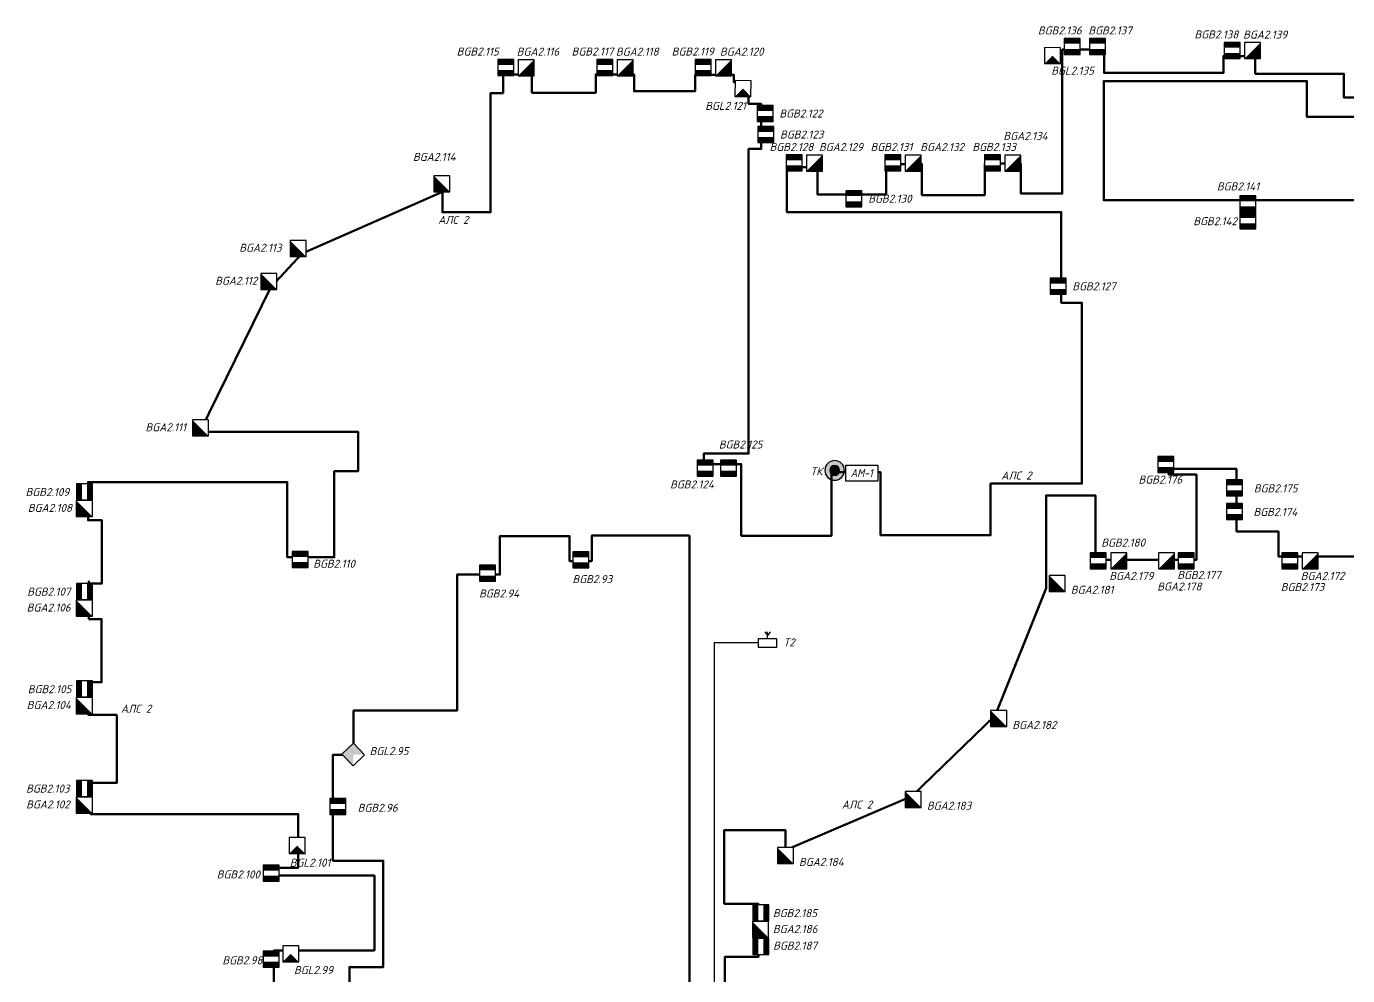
# Model space of a CAD drawing. Extents: x -72636 to 8142370, y -29900 to 852868.
# Drawn here: x 242189 to 283459, y 256697 to 286345 of the extents above; entities that cross this region are included whole.
import ezdxf
from ezdxf.enums import TextEntityAlignment as Align

# ---------------------------------------------------------------- set-up
doc = ezdxf.new("R2010")
doc.units = 0
doc.header["$LTSCALE"] = 100
doc.header["$PDMODE"] = 1
doc.header["$PDSIZE"] = 200
for name, color, linetype in [('!!ВОК', 30, 'Continuous'), ('003_ОС', 170, 'Continuous'), ('ODG - ПС', 1, 'Continuous'), ('ODG - Текст', 7, 'Continuous'), ('RC-Позиционные_обозначения', 7, 'Continuous')]:
    doc.layers.add(name, color=color, linetype=linetype)
doc.layers.add('ODG - СОТС', color=7, linetype='Continuous', true_color=0xff5800)
for name, color, linetype, lineweight in [('RC-Извещатели_охранные', 5, 'Continuous', 30), ('RC-Прочее_оборудование', 1, 'Continuous', 30), ('текст', 7, 'Continuous', 13)]:
    doc.layers.add(name, color=color, linetype=linetype, lineweight=lineweight)
doc.styles.add('ISOCPEUR', font='isocpeui.ttf', dxfattribs={"height": 250})
doc.linetypes.add('ограждение1', pattern='A,0.25,-0.1,[133,ltypeshp.shx,S=0.1,R=0,X=-0.1,Y=0],-0.1,1', length=1.45)

# ---------------------------------------------------------------- blocks, each defined once
blk = doc.blocks.new('RC-UGO-IOPPA-01')
blk.add_wipeout([(2.5, -2.5), (2.5, 2.5), (-2.5, 2.5), (-2.5, -2.5)]).dxf.layer = 'RC-Извещатели_охранные'
blk.add_wipeout([(-2.5, -2.5), (-2.5, 2.5), (2.5, 2.5), (2.5, -2.5)]).dxf.layer = 'RC-Извещатели_охранные'
at = {"layer": 'RC-Извещатели_охранные'}
h = blk.add_hatch(color=256, dxfattribs=at)
h.dxf.hatch_style = 1
h.paths.add_polyline_path([(2.5, -2.5), (2.5, 2.5), (0, 0)])
blk.add_lwpolyline([(-2.5, -2.5), (2.5, -2.5), (2.5, 2.5), (-2.5, 2.5)], close=True, dxfattribs=at)
at = {"layer": 'RC-Извещатели_охранные', "style": 'ISOCPEUR'}
blk.add_attdef('PSTN', text='', height=2.5, dxfattribs=at).set_placement((0.98, 2.6), align=Align.BOTTOM_LEFT)
blk = doc.blocks.new('A$C965ac34c')
at = {"layer": '003_ОС', "color": 3, "lineweight": 30, "ltscale": 100}
for points in [[(197, 489), (280, 376)], [(280, 284), (280, 489)], [(363, 489), (280, 376)]]:
    blk.add_lwpolyline(points, dxfattribs=at)
blk.add_lwpolyline([(0, 284), (560, 284), (560, 0), (0, 0)], close=True, dxfattribs=at)
blk = doc.blocks.new('RC-UGO-IOZ-02')
blk.add_wipeout([(2.5, -2.5), (2.5, 2.5), (-2.5, 2.5), (-2.5, -2.5)]).dxf.layer = 'RC-Извещатели_охранные'
blk.add_wipeout([(-2.5, -2.5), (-2.5, 2.5), (2.5, 2.5), (2.5, -2.5)]).dxf.layer = 'RC-Извещатели_охранные'
at = {"layer": 'RC-Извещатели_охранные'}
h = blk.add_hatch(color=256, dxfattribs=at)
h.dxf.hatch_style = 1
h.paths.add_polyline_path([(2.5, -2.5), (2.5, 2.5), (0, 0), (-2.5, -2.5)])
blk.add_lwpolyline([(-2.5, -2.5), (2.5, -2.5), (2.5, 2.5), (-2.5, 2.5)], close=True, dxfattribs=at)
at = {"layer": 'RC-Извещатели_охранные', "color": 7, "style": 'ISOCPEUR', "width": 0.8}
blk.add_attdef('PSTN', text='', height=2.5, dxfattribs=at).set_placement((0.98, 2.6), align=Align.BOTTOM_LEFT)
blk = doc.blocks.new('RC-UGO-IOM-02')
at = {"layer": 'RC-Извещатели_охранные'}
blk.add_point((0, 0), dxfattribs=at)
blk.add_wipeout([(2.5, -2.5), (2.5, 2.5), (-2.5, 2.5), (-2.5, -2.5)]).dxf.layer = 'RC-Извещатели_охранные'
blk.add_wipeout([(-2.5, -2.5), (-2.5, 2.5), (2.5, 2.5), (2.5, -2.5)]).dxf.layer = 'RC-Извещатели_охранные'
h = blk.add_hatch(color=256, dxfattribs=at)
h.dxf.hatch_style = 1
h.paths.add_polyline_path([(2.5, 0.8), (2.5, 2.51), (-2.5, 2.5), (-2.5, 0.8)])
h = blk.add_hatch(color=256, dxfattribs=at)
h.dxf.hatch_style = 1
h.paths.add_polyline_path([(2.5, -2.5), (2.5, -0.79), (-2.5, -0.8), (-2.5, -2.5)])
blk.add_lwpolyline([(-2.5, -2.5), (2.5, -2.5), (2.5, 2.5), (-2.5, 2.5)], close=True, dxfattribs=at)
at = {"layer": 'RC-Извещатели_охранные', "style": 'ISOCPEUR'}
blk.add_attdef('PSTN', text='', height=2.5, dxfattribs=at).set_placement((0.98, 2.6), align=Align.BOTTOM_LEFT)
blk = doc.blocks.new('RC-UGO-IOPO-02')
blk.add_wipeout([(2.5, -2.5), (2.5, 2.5), (-2.5, 2.5), (-2.5, -2.5)])
blk.add_wipeout([(-2.5, -2.5), (-2.5, 2.5), (2.5, 2.5), (2.5, -2.5)])
h = blk.add_hatch(color=256)
h.dxf.hatch_style = 1
h.paths.add_polyline_path([(2.5, -2.5), (0, 0), (2.5, 2.5), (-2.5, 2.5), (-2.5, -2.5)])
blk.add_lwpolyline([(-2.5, -2.5), (2.5, -2.5), (2.5, 2.5), (-2.5, 2.5)], close=True)
at = {"style": 'ISOCPEUR'}
blk.add_attdef('PSTN', text='', height=2.5, dxfattribs=at).set_placement((0.98, 2.6), align=Align.BOTTOM_LEFT)
blk = doc.blocks.new('*U34')
at = {"layer": 'ODG - ПС'}
h = blk.add_hatch(color=20, dxfattribs=at)
h.dxf.hatch_style = 1
h.set_gradient(color1=(255, 88, 0), color2=(255, 96, 10), one_color=1, tint=0.52, name='CYLINDER')
h.paths.add_polyline_path([(75, 0, 1), (-75, 0, 1)])
at = {"layer": 'ODG - СОТС', "lineweight": 30}
h = blk.add_hatch(color=7, dxfattribs=at)
h.dxf.hatch_style = 1
h.set_gradient(color1=(255, 255, 255), one_color=1, tint=1, name='INVCYLINDER')
h.paths.add_polyline_path([(-150, 0, 1), (150, 0, 1)])
h.paths.add_polyline_path([(75, 0, -1), (-75, 0, -1)], flags=16)
for radius in [150, 75]:
    blk.add_circle((0, 0), radius, dxfattribs=at)
at = {"layer": 'ODG - Текст', "style": 'ISOCPEUR', "oblique": 15, "width": 0.8}
blk.add_attdef('НОМЕР', text='', height=250, dxfattribs=at).set_placement((0, 325), align=Align.MIDDLE_CENTER)
blk = doc.blocks.new('RC-UGO-AM-01')
blk.add_wipeout([(-4.99, 2.5), (4.99, 2.5), (4.99, -2.5), (-4.99, -2.49)])
blk.add_point((0, 0))
blk.add_wipeout([(4.99, 2.5), (4.99, -2.5), (-4.99, -2.5), (-4.99, 2.5)])
blk.add_wipeout([(-4.99, -2.5), (-4.99, 2.5), (4.99, 2.5), (4.99, -2.5)])
blk.add_lwpolyline([(-4.99, 2.5), (4.99, 2.5), (4.99, -2.5), (-4.99, -2.5), (-4.99, 2.5)], close=True)
blk.add_lwpolyline([(-4.99, 2.5), (-4.99, 2.5)])
blk.add_lwpolyline([(-4.99, 2.5), (-4.99, 2.5)])
at = {"ltscale": 100, "style": 'ISOCPEUR', "width": 0.9}
blk.add_text('АМ-1', height=2.5, dxfattribs=at).set_placement((0, 0), align=Align.MIDDLE)
at = {"style": 'ISOCPEUR'}
blk.add_attdef('PSTN', text='', height=2.5, dxfattribs=at).set_placement((2.32, 2.4), align=Align.BOTTOM_LEFT)

msp = doc.modelspace()

# ---------------------------------------------------------------- linework, layer by layer
at = {"layer": '!!ВОК', "color": 1, "linetype": 'ограждение1', "lineweight": 50, "ltscale": 500}
for points in [[(283811, 283519), (282187, 283519), (282187, 284639), (275842, 284639), (275842, 280917), (287289, 280917)], [(284849, 269788), (281297, 269788), (281297, 270571), (280836, 270571), (279994, 270571), (279994, 272525), (278739, 272525), (277872, 272525), (277872, 272348), (278739, 272348), (278739, 269679), (275580, 269679), (275580, 271696), (274042, 271696), (274042, 268803), (272451, 264826), (269850, 262299), (265900, 260614), (265900, 261243), (263987, 261243), (263987, 258939), (265054, 258939), (265054, 257278), (264006, 257278), (264006, 253147)], [(262898, 250210), (262898, 270443), (259847, 270443), (259847, 269644), (259156, 269644), (259156, 270427), (256979, 270427), (256979, 269223), (255643, 269223), (255643, 264973), (252407, 264973), (252407, 263596), (251764, 263596), (251764, 263596), (251764, 263596), (251764, 260284), (253337, 260284), (253337, 256960), (252279, 256960), (252279, 256083)]]:
    msp.add_lwpolyline(points, dxfattribs=at)
at = {"color": 4, "ltscale": 100}
msp.add_lwpolyline([(265062, 267087), (263671, 267087), (263671, 252116), (264959, 252116), (264959, 238468), (266025, 238468), (266025, 227409), (278359, 227409), (278359, 221698)], dxfattribs=at)

# ---------------------------------------------------------------- block references
at = {"color": 5, "lineweight": 30, "xscale": -2.054613688905472, "yscale": 2.054613688905472, "zscale": 2.054613688905472, "rotation": 180}
msp.add_blockref('*U34', (267437, 272475), dxfattribs=at)
msp.add_blockref('A$C965ac34c', (265062, 266945))
at = {"layer": 'RC-Извещатели_охранные', "lineweight": 30, "ltscale": 30}
ref = msp.add_blockref('RC-UGO-IOPPA-01', (274245, 285433), dxfattribs=dict(at, xscale=99.99999999999999, yscale=99.99999999999999, zscale=99.99999999999999, rotation=269.7450531533996))
ref.add_attrib('PSTN', 'BGL2.135', dxfattribs={"layer": 'RC-Позиционные_обозначения', "height": 250, "style": 'ISOCPEUR'}).set_placement((274869, 284763), align=Align.BOTTOM_CENTER)

# ---------------------------------------------------------------- texts
at = {"color": 7, "lineweight": 30, "ltscale": 100, "char_height": 250, "width": 1074.44, "attachment_point": 1, "style": 'ISOCPEUR'}
for insert in [(255048, 280428), (272639, 272442), (245140, 265158), (267659, 262164)]:
    msp.add_mtext('{\\C256;АЛС 2}', dxfattribs=dict(at, insert=insert))
at = {"layer": 'текст', "color": 7, "char_height": 250, "width": 511.65, "attachment_point": 5, "style": 'ISOCPEUR'}
for s, insert in [('ТК', (266868, 272447)), ('Т2', (266014, 267104))]:
    msp.add_mtext(s, dxfattribs=dict(at, insert=insert))

# ---------------------------------------------------------------- next in the draw order: linework, layer by layer
at = {"layer": '!!ВОК', "color": 1, "linetype": 'ограждение1', "lineweight": 50, "ltscale": 500}
msp.add_lwpolyline([(249921, 256083), (249921, 257481), (253062, 257481), (253062, 259819), (249920, 259819), (249920, 260064), (250679, 260064), (250679, 261744), (244191, 261744), (244191, 262714), (245013, 262714), (245013, 262714), (245013, 262714), (245013, 264838), (245013, 264838), (245013, 264838), (244128, 264838), (244128, 265858), (244539, 265858), (244539, 267832), (244140, 267832), (244140, 269012), (244140, 267944), (244140, 268939), (244549, 268939), (244549, 269763), (244549, 269763), (244549, 270543), (244549, 270543), (244549, 270920), (244115, 270920), (244115, 272113), (250338, 272113), (250338, 269763), (251803, 269763), (251803, 272451), (252551, 272451), (252551, 273686), (247605, 273686), (249823, 278198), (250805, 279256), (255182, 281183), (255182, 280540), (256691, 280540), (256691, 284264), (257081, 284264), (257081, 284839), (257979, 284839), (257979, 284272), (259976, 284272), (259976, 284848), (261173, 284848), (261173, 284319), (263076, 284319), (263076, 284833), (264289, 284833), (264289, 284603), (264750, 284603), (264750, 283923), (265145, 283923), (265145, 282521), (264750, 282521), (264750, 273001), (263350, 273001), (263350, 272673), (264518, 272673), (264518, 270437), (267337, 270437), (267337, 272418), (268871, 272418), (268871, 270450), (272309, 270450), (272309, 272067), (275163, 272067), (275163, 277713), (274516, 277713), (274516, 280548), (265944, 280548), (265944, 281954), (266898, 281954), (266898, 281100), (269046, 281100), (269046, 282044), (270164, 282044), (270164, 281075), (272123, 281075), (272123, 282063), (273257, 282063), (273257, 281123), (274545, 281123), (274545, 285620), (275854, 285620), (275854, 284891), (279581, 284891), (279581, 285419), (280576, 285419), (280576, 284865), (283345, 284865), (283345, 284123), (283811, 284123)], dxfattribs=at)

# ---------------------------------------------------------------- next in the draw order: block references
at = {"layer": 'RC-Извещатели_охранные', "color": 1, "lineweight": 30, "ltscale": 30}
ref = msp.add_blockref('RC-UGO-IOM-02', (274855, 285722), dxfattribs=dict(at, xscale=100, yscale=100, zscale=100))
ref.add_attrib('PSTN', 'BGB2.136', (273787, 286095), dxfattribs={"layer": 'RC-Позиционные_обозначения', "height": 250, "style": 'ISOCPEUR'})
ref = msp.add_blockref('RC-UGO-IOM-02', (275643, 285722), dxfattribs=dict(at, xscale=100, yscale=100, zscale=100))
ref.add_attrib('PSTN', 'BGB2.137', (275362, 286095), dxfattribs={"layer": 'RC-Позиционные_обозначения', "height": 250, "style": 'ISOCPEUR'})
at = {"layer": 'RC-Извещатели_охранные', "lineweight": 30, "ltscale": 30}
ref = msp.add_blockref('RC-UGO-IOZ-02', (280489, 285590), dxfattribs=dict(at, xscale=100, yscale=100, zscale=100))
ref.add_attrib('PSTN', 'BGA2.139', dxfattribs={"color": 7, "height": 250, "style": 'ISOCPEUR'}).set_placement((280195, 286216), align=Align.TOP_LEFT)
ref = msp.add_blockref('RC-UGO-IOZ-02', (257798, 285057), dxfattribs=dict(at, xscale=100, yscale=100, zscale=100))
ref.add_attrib('PSTN', 'BGA2.116', dxfattribs={"color": 7, "height": 250, "style": 'ISOCPEUR'}).set_placement((257504, 285682), align=Align.TOP_LEFT)
ref = msp.add_blockref('RC-UGO-IOZ-02', (260897, 285057), dxfattribs=dict(at, xscale=100, yscale=100, zscale=100))
ref.add_attrib('PSTN', 'BGA2.118', dxfattribs={"color": 7, "height": 250, "style": 'ISOCPEUR'}).set_placement((260603, 285682), align=Align.TOP_LEFT)
ref = msp.add_blockref('RC-UGO-IOZ-02', (263967, 285057), dxfattribs=dict(at, xscale=100, yscale=100, zscale=100))
ref.add_attrib('PSTN', 'BGA2.120', dxfattribs={"color": 7, "height": 250, "style": 'ISOCPEUR'}).set_placement((263853, 285682), align=Align.TOP_LEFT)
ref = msp.add_blockref('RC-UGO-IOZ-02', (266804, 282077), dxfattribs=dict(at, xscale=100, yscale=100, zscale=100))
ref.add_attrib('PSTN', 'BGA2.129', dxfattribs={"color": 7, "height": 250, "style": 'ISOCPEUR'}).set_placement((266947, 282702), align=Align.TOP_LEFT)
ref = msp.add_blockref('RC-UGO-IOZ-02', (269888, 282077), dxfattribs=dict(at, xscale=100, yscale=100, zscale=100))
ref.add_attrib('PSTN', 'BGA2.132', dxfattribs={"color": 7, "height": 250, "style": 'ISOCPEUR'}).set_placement((270110, 282702), align=Align.TOP_LEFT)
ref = msp.add_blockref('RC-UGO-IOZ-02', (273001, 282077), dxfattribs=dict(at, xscale=100, yscale=100, zscale=100))
ref.add_attrib('PSTN', 'BGA2.134', dxfattribs={"color": 7, "height": 250, "style": 'ISOCPEUR'}).set_placement((272707, 283048), align=Align.TOP_LEFT)
ref = msp.add_blockref('RC-UGO-IOZ-02', (255166, 281429), dxfattribs=dict(at, xscale=100, yscale=100, zscale=100, rotation=270))
ref.add_attrib('PSTN', 'BGA2.114', dxfattribs={"color": 7, "height": 250, "style": 'ISOCPEUR'}).set_placement((254264, 282395), align=Align.TOP_LEFT)
at = {"layer": 'RC-Извещатели_охранные', "color": 1, "lineweight": 30, "ltscale": 30}
ref = msp.add_blockref('RC-UGO-IOM-02', (268039, 280965), dxfattribs=dict(at, xscale=100, yscale=100, zscale=100))
ref.add_attrib('PSTN', 'BGB2.130', (268486, 280841), dxfattribs={"layer": 'RC-Позиционные_обозначения', "height": 250, "style": 'ISOCPEUR'})
ref = msp.add_blockref('RC-UGO-IOM-02', (280346, 280278), dxfattribs=dict(at, xscale=100, yscale=100, zscale=100))
ref.add_attrib('PSTN', 'BGB2.142', (278639, 280137), dxfattribs={"layer": 'RC-Позиционные_обозначения', "height": 250, "style": 'ISOCPEUR'})
at = {"layer": 'RC-Извещатели_охранные', "lineweight": 30, "ltscale": 30}
ref = msp.add_blockref('RC-UGO-IOZ-02', (250674, 279412), dxfattribs=dict(at, xscale=100, yscale=100, zscale=100, rotation=270))
ref.add_attrib('PSTN', 'BGA2.113', dxfattribs={"color": 7, "height": 250, "style": 'ISOCPEUR'}).set_placement((248837, 279557), align=Align.TOP_LEFT)
ref = msp.add_blockref('RC-UGO-IOZ-02', (249762, 278380), dxfattribs=dict(at, xscale=100, yscale=100, zscale=100, rotation=270))
ref.add_attrib('PSTN', 'BGA2.112', dxfattribs={"color": 7, "height": 250, "style": 'ISOCPEUR'}).set_placement((248084, 278525), align=Align.TOP_LEFT)
at = {"layer": 'RC-Извещатели_охранные', "color": 1, "lineweight": 30, "ltscale": 30}
ref = msp.add_blockref('RC-UGO-IOM-02', (274414, 278227), dxfattribs=dict(at, xscale=100, yscale=100, zscale=100))
ref.add_attrib('PSTN', 'BGB2.127', (274861, 278103), dxfattribs={"layer": 'RC-Позиционные_обозначения', "height": 250, "style": 'ISOCPEUR'})
at = {"layer": 'RC-Извещатели_охранные', "lineweight": 30, "ltscale": 30}
ref = msp.add_blockref('RC-UGO-IOZ-02', (247624, 273805), dxfattribs=dict(at, xscale=100, yscale=100, zscale=100, rotation=270))
ref.add_attrib('PSTN', 'BGA2.111', dxfattribs={"color": 7, "height": 250, "style": 'ISOCPEUR'}).set_placement((245907, 273950), align=Align.TOP_LEFT)
at = {"layer": 'RC-Извещатели_охранные', "color": 1, "lineweight": 30, "ltscale": 30}
ref = msp.add_blockref('RC-UGO-IOM-02', (277786, 272659), dxfattribs=dict(at, xscale=100, yscale=100, zscale=100))
ref.add_attrib('PSTN', 'BGB2.176', (276928, 272064), dxfattribs={"layer": 'RC-Позиционные_обозначения', "height": 250, "style": 'ISOCPEUR'})
ref = msp.add_blockref('RC-UGO-IOM-02', (263391, 272545), dxfattribs=dict(at, xscale=100, yscale=100, zscale=100))
ref.add_attrib('PSTN', 'BGB2.124', (262295, 271913), dxfattribs={"layer": 'RC-Позиционные_обозначения', "height": 250, "style": 'ISOCPEUR'})
ref = msp.add_blockref('RC-UGO-IOM-02', (279931, 271934), dxfattribs=dict(at, xscale=100, yscale=100, zscale=100))
ref.add_attrib('PSTN', 'BGB2.175', (280532, 271792), dxfattribs={"layer": 'RC-Позиционные_обозначения', "height": 250, "style": 'ISOCPEUR'})
at = {"layer": 'RC-Извещатели_охранные', "lineweight": 30, "ltscale": 30}
ref = msp.add_blockref('RC-UGO-IOZ-02', (243998, 271286), dxfattribs=dict(at, xscale=100, yscale=100, zscale=100, rotation=270))
ref.add_attrib('PSTN', 'BGA2.108', dxfattribs={"color": 7, "height": 250, "style": 'ISOCPEUR'}).set_placement((242233, 271431), align=Align.TOP_LEFT)
at = {"layer": 'RC-Извещатели_охранные', "color": 1, "lineweight": 30, "ltscale": 30}
ref = msp.add_blockref('RC-UGO-IOM-02', (279931, 271195), dxfattribs=dict(at, xscale=100, yscale=100, zscale=100))
ref.add_attrib('PSTN', 'BGB2.174', (280519, 271054), dxfattribs={"layer": 'RC-Позиционные_обозначения', "height": 250, "style": 'ISOCPEUR'})
ref = msp.add_blockref('RC-UGO-IOM-02', (250739, 269692), dxfattribs=dict(at, xscale=100, yscale=100, zscale=100))
ref.add_attrib('PSTN', 'BGB2.110', (251148, 269437), dxfattribs={"layer": 'RC-Позиционные_обозначения', "height": 250, "style": 'ISOCPEUR'})
ref = msp.add_blockref('RC-UGO-IOM-02', (259510, 269681), dxfattribs=dict(at, xscale=100, yscale=100, zscale=100))
ref.add_attrib('PSTN', 'BGB2.93', (259246, 268955), dxfattribs={"layer": 'RC-Позиционные_обозначения', "height": 250, "style": 'ISOCPEUR'})
ref = msp.add_blockref('RC-UGO-IOM-02', (256592, 269272), dxfattribs=dict(at, xscale=100, yscale=100, zscale=100))
ref.add_attrib('PSTN', 'BGB2.94', (256328, 268507), dxfattribs={"layer": 'RC-Позиционные_обозначения', "height": 250, "style": 'ISOCPEUR'})
at = {"layer": 'RC-Извещатели_охранные', "lineweight": 30, "ltscale": 30}
ref = msp.add_blockref('RC-UGO-IOZ-02', (276309, 269649), dxfattribs=dict(at, xscale=100, yscale=100, zscale=100))
ref.add_attrib('PSTN', 'BGA2.179', dxfattribs={"color": 7, "height": 250, "style": 'ISOCPEUR'}).set_placement((276015, 269304), align=Align.TOP_LEFT)
ref = msp.add_blockref('RC-UGO-IOZ-02', (282290, 269649), dxfattribs=dict(at, xscale=100, yscale=100, zscale=100))
ref.add_attrib('PSTN', 'BGA2.172', dxfattribs={"color": 7, "height": 250, "style": 'ISOCPEUR'}).set_placement((281996, 269304), align=Align.TOP_LEFT)
ref = msp.add_blockref('RC-UGO-IOZ-02', (243998, 268173), dxfattribs=dict(at, xscale=100, yscale=100, zscale=100, rotation=270))
ref.add_attrib('PSTN', 'BGA2.106', dxfattribs={"color": 7, "height": 250, "style": 'ISOCPEUR'}).set_placement((242198, 268318), align=Align.TOP_LEFT)
ref = msp.add_blockref('RC-UGO-IOZ-02', (243998, 265128), dxfattribs=dict(at, xscale=100, yscale=100, zscale=100, rotation=270))
ref.add_attrib('PSTN', 'BGA2.104', dxfattribs={"color": 7, "height": 250, "style": 'ISOCPEUR'}).set_placement((242198, 265273), align=Align.TOP_LEFT)
ref = msp.add_blockref('RC-UGO-IOZ-02', (272560, 264724), dxfattribs=dict(at, xscale=100, yscale=100, zscale=100, rotation=270))
ref.add_attrib('PSTN', 'BGA2.182', dxfattribs={"color": 7, "height": 250, "style": 'ISOCPEUR'}).set_placement((272986, 264650), align=Align.TOP_LEFT)
ref = msp.add_blockref('RC-UGO-IOPO-02', (252400, 263602), dxfattribs=dict(at, xscale=-100, yscale=100, zscale=100, rotation=133.9521880543633))
ref.add_attrib('PSTN', 'BGL2.95', dxfattribs={"layer": 'RC-Позиционные_обозначения', "height": 250, "style": 'ISOCPEUR'}).set_placement((253517, 263509), align=Align.BOTTOM_CENTER)
ref = msp.add_blockref('RC-UGO-IOZ-02', (243998, 262022), dxfattribs=dict(at, xscale=100, yscale=100, zscale=100, rotation=270))
ref.add_attrib('PSTN', 'BGA2.102', dxfattribs={"color": 7, "height": 250, "style": 'ISOCPEUR'}).set_placement((242179, 262167), align=Align.TOP_LEFT)
at = {"layer": 'RC-Извещатели_охранные', "color": 1, "lineweight": 30, "ltscale": 30}
ref = msp.add_blockref('RC-UGO-IOM-02', (251917, 261977), dxfattribs=dict(at, xscale=100, yscale=100, zscale=100))
ref.add_attrib('PSTN', 'BGB2.96', (252537, 261813), dxfattribs={"layer": 'RC-Позиционные_обозначения', "height": 250, "style": 'ISOCPEUR'})
at = {"layer": 'RC-Извещатели_охранные', "lineweight": 30, "ltscale": 30}
ref = msp.add_blockref('RC-UGO-IOZ-02', (269892, 262202), dxfattribs=dict(at, xscale=100, yscale=100, zscale=100, rotation=270))
ref.add_attrib('PSTN', 'BGA2.183', dxfattribs={"color": 7, "height": 250, "style": 'ISOCPEUR'}).set_placement((270318, 262128), align=Align.TOP_LEFT)
ref = msp.add_blockref('RC-UGO-IOPPA-01', (250649, 260756), dxfattribs=dict(at, xscale=99.99999999999999, yscale=99.99999999999999, zscale=99.99999999999999, rotation=269.7450531533996))
ref.add_attrib('PSTN', 'BGL2.101', dxfattribs={"layer": 'RC-Позиционные_обозначения', "height": 250, "style": 'ISOCPEUR'}).set_placement((251050, 260023), align=Align.BOTTOM_CENTER)
ref = msp.add_blockref('RC-UGO-IOZ-02', (265898, 260446), dxfattribs=dict(at, xscale=100, yscale=100, zscale=100, rotation=270))
ref.add_attrib('PSTN', 'BGA2.184', dxfattribs={"color": 7, "height": 250, "style": 'ISOCPEUR'}).set_placement((266324, 260372), align=Align.TOP_LEFT)
at = {"layer": 'RC-Извещатели_охранные', "color": 1, "lineweight": 30, "ltscale": 30}
ref = msp.add_blockref('RC-UGO-IOM-02', (249833, 259895), dxfattribs=dict(at, xscale=100, yscale=100, zscale=100))
ref.add_attrib('PSTN', 'BGB2.100', (248134, 259732), dxfattribs={"layer": 'RC-Позиционные_обозначения', "height": 250, "style": 'ISOCPEUR'})
at = {"layer": 'RC-Извещатели_охранные', "lineweight": 30, "ltscale": 30}
ref = msp.add_blockref('RC-UGO-IOZ-02', (265122, 258132), dxfattribs=dict(at, xscale=100, yscale=100, zscale=100, rotation=270))
ref.add_attrib('PSTN', 'BGA2.186', dxfattribs={"color": 7, "height": 250, "style": 'ISOCPEUR'}).set_placement((265509, 258276), align=Align.TOP_LEFT)
at = {"layer": 'RC-Извещатели_охранные', "color": 1, "lineweight": 30, "ltscale": 30}
ref = msp.add_blockref('RC-UGO-IOM-02', (249833, 257212), dxfattribs=dict(at, xscale=100, yscale=100, zscale=100))
ref.add_attrib('PSTN', 'BGB2.98', (248310, 257049), dxfattribs={"layer": 'RC-Позиционные_обозначения', "height": 250, "style": 'ISOCPEUR'})
at = {"layer": 'RC-Прочее_оборудование', "lineweight": 30, "ltscale": 30, "xscale": 100, "yscale": 100, "zscale": 100}
msp.add_blockref('RC-UGO-AM-01', (268282, 272394), dxfattribs=at)

# ---------------------------------------------------------------- next in the draw order: block references
at = {"layer": 'RC-Извещатели_охранные', "color": 1, "lineweight": 30, "ltscale": 30}
ref = msp.add_blockref('RC-UGO-IOM-02', (279852, 285597), dxfattribs=dict(at, xscale=100, yscale=100, zscale=100))
ref.add_attrib('PSTN', 'BGB2.138', (278676, 285970), dxfattribs={"layer": 'RC-Позиционные_обозначения', "height": 250, "style": 'ISOCPEUR'})
ref = msp.add_blockref('RC-UGO-IOM-02', (257161, 285064), dxfattribs=dict(at, xscale=100, yscale=100, zscale=100))
ref.add_attrib('PSTN', 'BGB2.115', (255629, 285436), dxfattribs={"layer": 'RC-Позиционные_обозначения', "height": 250, "style": 'ISOCPEUR'})
ref = msp.add_blockref('RC-UGO-IOM-02', (260260, 285064), dxfattribs=dict(at, xscale=100, yscale=100, zscale=100))
ref.add_attrib('PSTN', 'BGB2.117', (259219, 285436), dxfattribs={"layer": 'RC-Позиционные_обозначения', "height": 250, "style": 'ISOCPEUR'})
ref = msp.add_blockref('RC-UGO-IOM-02', (263330, 285064), dxfattribs=dict(at, xscale=100, yscale=100, zscale=100))
ref.add_attrib('PSTN', 'BGB2.119', (262345, 285436), dxfattribs={"layer": 'RC-Позиционные_обозначения', "height": 250, "style": 'ISOCPEUR'})
ref = msp.add_blockref('RC-UGO-IOM-02', (266167, 282084), dxfattribs=dict(at, xscale=100, yscale=100, zscale=100))
ref.add_attrib('PSTN', 'BGB2.128', (265403, 282456), dxfattribs={"layer": 'RC-Позиционные_обозначения', "height": 250, "style": 'ISOCPEUR'})
ref = msp.add_blockref('RC-UGO-IOM-02', (269251, 282084), dxfattribs=dict(at, xscale=100, yscale=100, zscale=100))
ref.add_attrib('PSTN', 'BGB2.131', (268557, 282456), dxfattribs={"layer": 'RC-Позиционные_обозначения', "height": 250, "style": 'ISOCPEUR'})
ref = msp.add_blockref('RC-UGO-IOM-02', (272364, 282084), dxfattribs=dict(at, xscale=100, yscale=100, zscale=100))
ref.add_attrib('PSTN', 'BGB2.133', (271738, 282456), dxfattribs={"layer": 'RC-Позиционные_обозначения', "height": 250, "style": 'ISOCPEUR'})
ref = msp.add_blockref('RC-UGO-IOM-02', (280346, 280806), dxfattribs=dict(at, xscale=100, yscale=100, zscale=100))
ref.add_attrib('PSTN', 'BGB2.141', (279378, 281225), dxfattribs={"layer": 'RC-Позиционные_обозначения', "height": 250, "style": 'ISOCPEUR'})
ref = msp.add_blockref('RC-UGO-IOM-02', (264119, 272545), dxfattribs=dict(at, xscale=100, yscale=100, zscale=100))
ref.add_attrib('PSTN', 'BGB2.125', (263818, 273161), dxfattribs={"layer": 'RC-Позиционные_обозначения', "height": 250, "style": 'ISOCPEUR'})
ref = msp.add_blockref('RC-UGO-IOM-02', (244005, 271807), dxfattribs=dict(at, xscale=100, yscale=100, zscale=100, rotation=270))
ref.add_attrib('PSTN', 'BGB2.109', (242162, 271676), dxfattribs={"layer": 'RC-Позиционные_обозначения', "height": 250, "style": 'ISOCPEUR'})
ref = msp.add_blockref('RC-UGO-IOM-02', (275672, 269656), dxfattribs=dict(at, xscale=100, yscale=100, zscale=100))
ref.add_attrib('PSTN', 'BGB2.180', (275765, 270095), dxfattribs={"layer": 'RC-Позиционные_обозначения', "height": 250, "style": 'ISOCPEUR'})
at = {"layer": 'RC-Извещатели_охранные', "lineweight": 30, "ltscale": 30}
ref = msp.add_blockref('RC-UGO-IOZ-02', (277805, 269649), dxfattribs=dict(at, xscale=100, yscale=100, zscale=100))
ref.add_attrib('PSTN', 'BGA2.178', dxfattribs={"color": 7, "height": 250, "style": 'ISOCPEUR'}).set_placement((277512, 268975), align=Align.TOP_LEFT)
at = {"layer": 'RC-Извещатели_охранные', "color": 1, "lineweight": 30, "ltscale": 30}
ref = msp.add_blockref('RC-UGO-IOM-02', (281653, 269656), dxfattribs=dict(at, xscale=100, yscale=100, zscale=100))
ref.add_attrib('PSTN', 'BGB2.173', (281372, 268707), dxfattribs={"layer": 'RC-Позиционные_обозначения', "height": 250, "style": 'ISOCPEUR'})
at = {"layer": 'RC-Извещатели_охранные', "lineweight": 30, "ltscale": 30}
ref = msp.add_blockref('RC-UGO-IOZ-02', (274388, 268947), dxfattribs=dict(at, xscale=100, yscale=100, zscale=100, rotation=270))
ref.add_attrib('PSTN', 'BGA2.181', dxfattribs={"color": 7, "height": 250, "style": 'ISOCPEUR'}).set_placement((274814, 268873), align=Align.TOP_LEFT)
at = {"layer": 'RC-Извещатели_охранные', "color": 1, "lineweight": 30, "ltscale": 30}
ref = msp.add_blockref('RC-UGO-IOM-02', (244005, 268695), dxfattribs=dict(at, xscale=100, yscale=100, zscale=100, rotation=270))
ref.add_attrib('PSTN', 'BGB2.107', (242212, 268564), dxfattribs={"layer": 'RC-Позиционные_обозначения', "height": 250, "style": 'ISOCPEUR'})
ref = msp.add_blockref('RC-UGO-IOM-02', (244005, 265649), dxfattribs=dict(at, xscale=100, yscale=100, zscale=100, rotation=270))
ref.add_attrib('PSTN', 'BGB2.105', (242232, 265518), dxfattribs={"layer": 'RC-Позиционные_обозначения', "height": 250, "style": 'ISOCPEUR'})
ref = msp.add_blockref('RC-UGO-IOM-02', (244005, 262544), dxfattribs=dict(at, xscale=100, yscale=100, zscale=100, rotation=270))
ref.add_attrib('PSTN', 'BGB2.103', (242179, 262412), dxfattribs={"layer": 'RC-Позиционные_обозначения', "height": 250, "style": 'ISOCPEUR'})
ref = msp.add_blockref('RC-UGO-IOM-02', (265129, 258653), dxfattribs=dict(at, xscale=100, yscale=100, zscale=100, rotation=270))
ref.add_attrib('PSTN', 'BGB2.185', (265509, 258522), dxfattribs={"layer": 'RC-Позиционные_обозначения', "height": 250, "style": 'ISOCPEUR'})
at = {"layer": 'RC-Извещатели_охранные', "lineweight": 30, "ltscale": 30}
ref = msp.add_blockref('RC-UGO-IOPPA-01', (250445, 257374), dxfattribs=dict(at, xscale=99.99999999999999, yscale=99.99999999999999, zscale=99.99999999999999, rotation=269.7450531533996))
ref.add_attrib('PSTN', 'BGL2.99', dxfattribs={"layer": 'RC-Позиционные_обозначения', "height": 250, "style": 'ISOCPEUR'}).set_placement((251157, 256669), align=Align.BOTTOM_CENTER)
at = {"layer": 'RC-Извещатели_охранные', "color": 1, "lineweight": 30, "ltscale": 30}
ref = msp.add_blockref('RC-UGO-IOM-02', (265129, 257604), dxfattribs=dict(at, xscale=100, yscale=100, zscale=100, rotation=270))
ref.add_attrib('PSTN', 'BGB2.187', (265516, 257507), dxfattribs={"layer": 'RC-Позиционные_обозначения', "height": 250, "style": 'ISOCPEUR'})

# ---------------------------------------------------------------- next in the draw order: block references
ref = msp.add_blockref('RC-UGO-IOM-02', (265282, 282967), dxfattribs=dict(at, xscale=100, yscale=100, zscale=100))
ref.add_attrib('PSTN', 'BGB2.123', (265730, 282843), dxfattribs={"layer": 'RC-Позиционные_обозначения', "height": 250, "style": 'ISOCPEUR'})
ref = msp.add_blockref('RC-UGO-IOM-02', (278420, 269656), dxfattribs=dict(at, xscale=100, yscale=100, zscale=100))
ref.add_attrib('PSTN', 'BGB2.177', (278139, 269085), dxfattribs={"layer": 'RC-Позиционные_обозначения', "height": 250, "style": 'ISOCPEUR'})

# ---------------------------------------------------------------- next in the draw order: block references
ref = msp.add_blockref('RC-UGO-IOM-02', (265261, 283624), dxfattribs=dict(at, xscale=100, yscale=100, zscale=100))
ref.add_attrib('PSTN', 'BGB2.122', (265709, 283500), dxfattribs={"layer": 'RC-Позиционные_обозначения', "height": 250, "style": 'ISOCPEUR'})

# ---------------------------------------------------------------- next in the draw order: block references
at = {"layer": 'RC-Извещатели_охранные', "lineweight": 30, "ltscale": 30}
ref = msp.add_blockref('RC-UGO-IOPPA-01', (264574, 284402), dxfattribs=dict(at, xscale=99.99999999999999, yscale=99.99999999999999, zscale=99.99999999999999, rotation=269.7450531533996))
ref.add_attrib('PSTN', 'BGL2.121', dxfattribs={"layer": 'RC-Позиционные_обозначения', "height": 250, "style": 'ISOCPEUR'}).set_placement((264029, 283664), align=Align.BOTTOM_CENTER)

doc.saveas('drawing.dxf')
